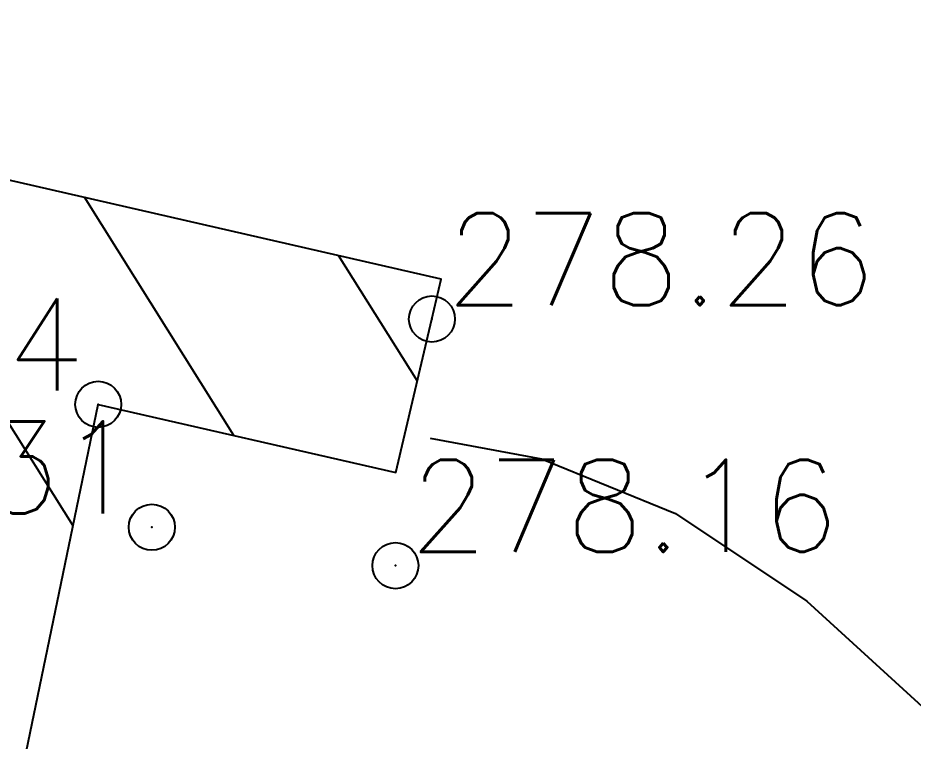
# Model space of a CAD drawing. Header units: millimetres. Extents: x 524954 to 526204, y 9523489 to 9524010.
# Drawn here: x 525618.78 to 525628.5, y 9523735.61 to 9523743.46 of the extents above; entities that cross this region are included whole.
import ezdxf
from ezdxf.enums import TextEntityAlignment as Align

# ---------------------------------------------------------------- set-up
doc = ezdxf.new("R2010")
doc.units = ezdxf.units.MM
doc.header["$PDMODE"] = 32
doc.header["$PDSIZE"] = 0.5
for name, color, linetype in [('Bati', 6, 'Continuous'), ('Bati_H', 1, 'Continuous'), ('CN_02_00', 4, 'Continuous'), ('TopoAlt', 3, 'Continuous'), ('TOPOJIS', 7, 'Continuous')]:
    doc.layers.add(name, color=color, linetype=linetype)
doc.styles.add('Simplex 1.0', font='Simplex.shx', dxfattribs={"width": 0.99, "height": 1})

# ---------------------------------------------------------------- blocks, each defined once
blk = doc.blocks.new('TCPOINT M')
at = {"color": 0}
blk.add_point((0, 0), dxfattribs=at)
at = {"layer": 'TopoAlt', "style": 'Simplex 1.0', "width": 0.99}
blk.add_attdef('ALT', (0.15, 0.15), '', height=1, dxfattribs=at)

msp = doc.modelspace()

# ---------------------------------------------------------------- hatches: boundary and pattern name
at = {"layer": 'Bati_H'}
h = msp.add_hatch(dxfattribs=at)
h.set_pattern_fill('_U', color=256, scale=2, angle=-57.90534, style=0, pattern_type=0)
h.set_pattern_definition([(302.094655599, (0, 0), (1.69434297035, 1.06263911976), [])])
h.paths.add_polyline_path([(525599.9123, 9523745.9978), (525597.0572, 9523733.5373), (525601.7842, 9523732.425), (525601.4621, 9523730.5914), (525610.0338, 9523728.6986), (525610.2683, 9523729.9139), (525612.3348, 9523729.5911), (525612.0876, 9523727.2674), (525616.9626, 9523726.333), (525617.2406, 9523727.6426), (525619.6519, 9523739.2617), (525622.8841, 9523738.5211), (525623.2745, 9523740.1879), (525623.374, 9523740.622)])

# ---------------------------------------------------------------- linework, layer by layer
at = {"layer": 'Bati', "flags": 128}
msp.add_lwpolyline([(525599.9123, 9523745.9978), (525597.0572, 9523733.5373), (525601.7842, 9523732.425), (525601.4621, 9523730.5914), (525610.0338, 9523728.6986), (525610.2683, 9523729.9139), (525612.3348, 9523729.5911), (525612.0876, 9523727.2674), (525616.9626, 9523726.333), (525617.2406, 9523727.6426), (525619.6519, 9523739.2617), (525622.8841, 9523738.5211), (525623.2745, 9523740.1879), (525623.374, 9523740.622)], close=True, dxfattribs=at)
at = {"layer": 'CN_02_00', "elevation": 278, "flags": 128}
msp.add_lwpolyline([(525623.2567, 9523738.8933), (525624.4626, 9523738.6705), (525625.9194, 9523738.0774), (525627.3429, 9523737.1249), (525628.7202, 9523735.8684), (525630.0387, 9523734.3869), (525631.2856, 9523732.7596), (525632.4482, 9523731.0657), (525633.5138, 9523729.3842), (525634.4697, 9523727.7943), (525635.3032, 9523726.3751), (525636.006, 9523725.1881), (525636.3663, 9523724.5915)], dxfattribs=at)

# ---------------------------------------------------------------- block references
at = {"layer": 'TOPOJIS'}
ref = msp.add_blockref('TCPOINT M', (525623.2745, 9523740.1879, 278.265), dxfattribs=at)
ref.add_attrib('ALT', '278.26', (525623.4245, 9523740.3379, 278.265), dxfattribs={"layer": 'TopoAlt', "height": 1, "style": 'Simplex 1.0', "width": 0.99})
ref = msp.add_blockref('TCPOINT M', (525619.6519, 9523739.2617, 278.34), dxfattribs=at)
ref.add_attrib('ALT', '278.34', dxfattribs={"layer": 'TopoAlt', "height": 1, "style": 'Simplex 1.0', "width": 0.99}).set_placement((525619.5019, 9523739.4117, 278.34), align=Align.RIGHT)
ref = msp.add_blockref('TCPOINT M', (525620.234, 9523737.9272, 278.313), dxfattribs=at)
ref.add_attrib('ALT', '278.31', dxfattribs={"layer": 'TopoAlt', "height": 1, "style": 'Simplex 1.0', "width": 0.99}).set_placement((525620.084, 9523738.0772, 278.313), align=Align.RIGHT)
ref = msp.add_blockref('TCPOINT M', (525622.8778, 9523737.5107, 278.161), dxfattribs=at)
ref.add_attrib('ALT', '278.16', (525623.0278, 9523737.6607, 278.161), dxfattribs={"layer": 'TopoAlt', "height": 1, "style": 'Simplex 1.0', "width": 0.99})

doc.saveas('drawing.dxf')
